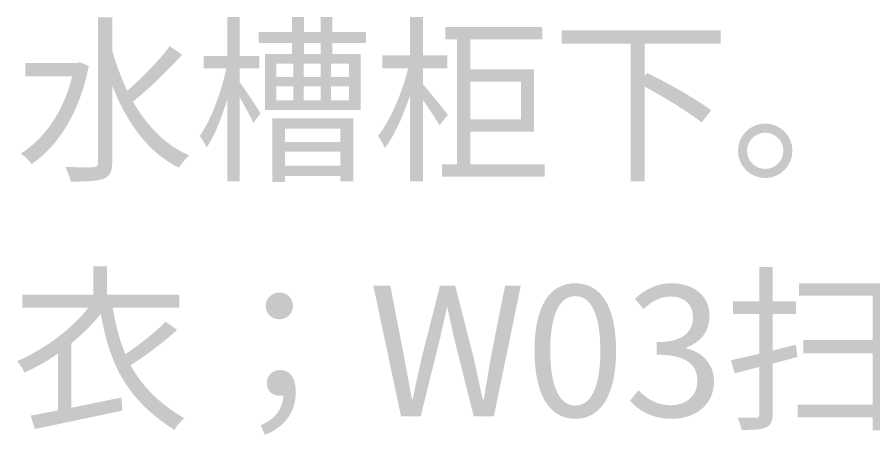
# Model space of a CAD drawing. Header units: millimetres. Extents: x -4600 to 229000, y -4300 to 19460.
# Drawn here: x 100495 to 101868, y 8565 to 9236 of the extents above; entities that cross this region are included whole.
import ezdxf

# ---------------------------------------------------------------- set-up
doc = ezdxf.new("R2010")
doc.units = ezdxf.units.MM
doc.header["$LTSCALE"] = 100
doc.layers.add('A-NOTE', color=7, linetype='Continuous', lineweight=18)

# ---------------------------------------------------------------- blocks, each defined once
blk = doc.blocks.new('A03_SHEET')
at = {"layer": 'A-NOTE'}
h = blk.add_hatch(color=256, dxfattribs=at)
edge = h.paths.add_edge_path()
edge.add_spline(control_points=[(20739.2, 9189.2), (20722.3, 9166.3), (20694.5, 9137.7), (20671, 9117.6)], knot_values=[0, 0, 0, 0, 1, 1, 1, 1], degree=3, periodic=0)
edge.add_spline(control_points=[(20671, 9117.6), (20661.3, 9138), (20653.2, 9160), (20646.9, 9182.7)], knot_values=[0, 0, 0, 0, 1, 1, 1, 1], degree=3, periodic=0)
edge.add_line((20646.9, 9182.7), (20646.9, 9235.1))
edge.add_line((20646.9, 9235.1), (20624.3, 9235.1))
edge.add_line((20624.3, 9235.1), (20624.3, 9002.4))
edge.add_spline(control_points=[(20624.3, 9002.4), (20624.3, 8997), (20622.3, 8995.3), (20616.6, 8995), (20610.8, 8994.7), (20592.5, 8994.7), (20571.6, 8995.3)], knot_values=[0, 0, 0, 0, 1, 1, 1, 2, 2, 2, 2], degree=3, periodic=0)
edge.add_spline(control_points=[(20571.6, 8995.3), (20575, 8989), (20579.3, 8978.1), (20580.5, 8971.8)], knot_values=[0, 0, 0, 0, 1, 1, 1, 1], degree=3, periodic=0)
edge.add_spline(control_points=[(20580.5, 8971.8), (20607.1, 8971.8), (20623.5, 8972.7), (20633.2, 8976.4)], knot_values=[0, 0, 0, 0, 1, 1, 1, 1], degree=3, periodic=0)
edge.add_spline(control_points=[(20633.2, 8976.4), (20642.9, 8980.4), (20646.9, 8987.3), (20646.9, 9002.4)], knot_values=[0, 0, 0, 0, 1, 1, 1, 1], degree=3, periodic=0)
edge.add_line((20646.9, 9002.4), (20646.9, 9125.9))
edge.add_spline(control_points=[(20646.9, 9125.9), (20669.9, 9066.9), (20704.2, 9018.5), (20753.8, 8994.1)], knot_values=[0, 0, 0, 0, 1, 1, 1, 1], degree=3, periodic=0)
edge.add_spline(control_points=[(20753.8, 8994.1), (20757.8, 9000.4), (20765, 9009.3), (20770.4, 9013.6)], knot_values=[0, 0, 0, 0, 1, 1, 1, 1], degree=3, periodic=0)
edge.add_spline(control_points=[(20770.4, 9013.6), (20732.3, 9030.2), (20702.5, 9061.5), (20680.2, 9100.1)], knot_values=[0, 0, 0, 0, 1, 1, 1, 1], degree=3, periodic=0)
edge.add_spline(control_points=[(20680.2, 9100.1), (20705.1, 9119.9), (20736, 9150), (20759, 9175.2)], knot_values=[0, 0, 0, 0, 1, 1, 1, 1], degree=3, periodic=0)
edge.add_line((20759, 9175.2), (20739.2, 9189.2))
h = blk.add_hatch(color=256, dxfattribs=at)
edge = h.paths.add_edge_path()
edge.add_line((20831.7, 9235.7), (20831.7, 9173.5))
edge.add_line((20831.7, 9173.5), (20793.3, 9173.5))
edge.add_line((20793.3, 9173.5), (20793.3, 9153.4))
edge.add_line((20793.3, 9153.4), (20829.7, 9153.4))
edge.add_spline(control_points=[(20829.7, 9153.4), (20821.7, 9114.5), (20804.5, 9069.2), (20787.3, 9045.1)], knot_values=[0, 0, 0, 0, 1, 1, 1, 1], degree=3, periodic=0)
edge.add_spline(control_points=[(20787.3, 9045.1), (20790.8, 9040.3), (20795.9, 9032), (20798.2, 9026.5)], knot_values=[0, 0, 0, 0, 1, 1, 1, 1], degree=3, periodic=0)
edge.add_spline(control_points=[(20798.2, 9026.5), (20810.8, 9044.8), (20822.6, 9074.4), (20831.7, 9105)], knot_values=[0, 0, 0, 0, 1, 1, 1, 1], degree=3, periodic=0)
edge.add_line((20831.7, 9105), (20831.7, 8972.4))
edge.add_line((20831.7, 8972.4), (20851.2, 8972.4))
edge.add_line((20851.2, 8972.4), (20851.2, 9107))
edge.add_spline(control_points=[(20851.2, 9107), (20859.5, 9092.7), (20869.3, 9074.9), (20873, 9065.8)], knot_values=[0, 0, 0, 0, 1, 1, 1, 1], degree=3, periodic=0)
edge.add_line((20873, 9065.8), (20884.7, 9081.5))
edge.add_spline(control_points=[(20884.7, 9081.5), (20879.9, 9089.3), (20858.7, 9121.6), (20851.2, 9131.4)], knot_values=[0, 0, 0, 0, 1, 1, 1, 1], degree=3, periodic=0)
edge.add_line((20851.2, 9131.4), (20851.2, 9153.4))
edge.add_line((20851.2, 9153.4), (20883, 9153.4))
edge.add_line((20883, 9153.4), (20883, 9173.5))
edge.add_line((20883, 9173.5), (20851.2, 9173.5))
edge.add_line((20851.2, 9173.5), (20851.2, 9235.7))
edge.add_line((20851.2, 9235.7), (20831.7, 9235.7))
h = blk.add_hatch(color=256, dxfattribs=at)
h.paths.add_polyline_path([(20981, 9235.7), (20981, 9211.9), (20954.1, 9211.9), (20954.1, 9235.7), (20935.2, 9235.7), (20935.2, 9211.9), (20881.9, 9211.9), (20881.9, 9194.4), (20935.2, 9194.4), (20935.2, 9176.4), (20891.9, 9176.4), (20891.9, 9086.7), (21045.2, 9086.7), (21045.2, 9176.4), (20999.9, 9176.4), (20999.9, 9194.4), (21053.8, 9194.4), (21053.8, 9211.9), (20999.9, 9211.9), (20999.9, 9235.7), (20981, 9235.7)])
h.paths.add_polyline_path([(20997.6, 9124.5), (21026.5, 9124.5), (21026.5, 9102.4), (20997.6, 9102.4), (20997.6, 9124.5)], flags=0)
h.paths.add_polyline_path([(20997.6, 9160.9), (21026.5, 9160.9), (21026.5, 9139.4), (20997.6, 9139.4), (20997.6, 9160.9)], flags=0)
h.paths.add_polyline_path([(20953.8, 9124.5), (20981.3, 9124.5), (20981.3, 9102.4), (20953.8, 9102.4), (20953.8, 9124.5)], flags=0)
h.paths.add_polyline_path([(20909.9, 9124.5), (20937.2, 9124.5), (20937.2, 9102.4), (20909.9, 9102.4), (20909.9, 9124.5)], flags=0)
h.paths.add_polyline_path([(20953.8, 9160.9), (20981.3, 9160.9), (20981.3, 9139.4), (20953.8, 9139.4), (20953.8, 9160.9)], flags=0)
h.paths.add_polyline_path([(20909.9, 9160.9), (20937.2, 9160.9), (20937.2, 9139.4), (20909.9, 9139.4), (20909.9, 9160.9)], flags=0)
h.paths.add_polyline_path([(20954.1, 9176.4), (20954.1, 9194.4), (20981, 9194.4), (20981, 9176.4), (20954.1, 9176.4)], flags=0)
h = blk.add_hatch(color=256, dxfattribs=at)
edge = h.paths.add_edge_path()
edge.add_line((21124.2, 9235.7), (21124.2, 9174.3))
edge.add_line((21124.2, 9174.3), (21079.8, 9174.3))
edge.add_line((21079.8, 9174.3), (21079.8, 9153.7))
edge.add_line((21079.8, 9153.7), (21121.4, 9153.7))
edge.add_spline(control_points=[(21121.4, 9153.7), (21111.9, 9114.2), (21092.4, 9069.2), (21073, 9045.1)], knot_values=[0, 0, 0, 0, 1, 1, 1, 1], degree=3, periodic=0)
edge.add_spline(control_points=[(21073, 9045.1), (21076.4, 9040), (21081.8, 9031.4), (21084.1, 9025.7)], knot_values=[0, 0, 0, 0, 1, 1, 1, 1], degree=3, periodic=0)
edge.add_spline(control_points=[(21084.1, 9025.7), (21099, 9045.1), (21113.4, 9077.2), (21124.2, 9109.9)], knot_values=[0, 0, 0, 0, 1, 1, 1, 1], degree=3, periodic=0)
edge.add_line((21124.2, 9109.9), (21124.2, 8972.4))
edge.add_line((21124.2, 8972.4), (21145.2, 8972.4))
edge.add_line((21145.2, 8972.4), (21145.2, 9102.4))
edge.add_spline(control_points=[(21145.2, 9102.4), (21155.2, 9088.4), (21166.6, 9070.9), (21171.5, 9061.8)], knot_values=[0, 0, 0, 0, 1, 1, 1, 1], degree=3, periodic=0)
edge.add_line((21171.5, 9061.8), (21185, 9078.9))
edge.add_spline(control_points=[(21185, 9078.9), (21179.2, 9087), (21154.3, 9117.3), (21145.2, 9127.6)], knot_values=[0, 0, 0, 0, 1, 1, 1, 1], degree=3, periodic=0)
edge.add_line((21145.2, 9127.6), (21145.2, 9153.7))
edge.add_line((21145.2, 9153.7), (21184.1, 9153.7))
edge.add_line((21184.1, 9153.7), (21184.1, 9174.3))
edge.add_line((21184.1, 9174.3), (21145.2, 9174.3))
edge.add_line((21145.2, 9174.3), (21145.2, 9235.7))
edge.add_line((21145.2, 9235.7), (21124.2, 9235.7))
h = blk.add_hatch(color=256, dxfattribs=at)
h.paths.add_polyline_path([(21175.8, 8999.3), (21175.8, 8979.5), (21340.3, 8979.5), (21340.3, 8999.3), (21221.1, 8999.3), (21221.1, 9052), (21323.1, 9052), (21323.1, 9152), (21221.1, 9152), (21221.1, 9200.1), (21336.5, 9200.1), (21336.5, 9219.9), (21181, 9219.9), (21181, 9200.1), (21199.6, 9200.1), (21199.6, 8999.3), (21175.8, 8999.3)])
h.paths.add_polyline_path([(21221.1, 9132.2), (21302.2, 9132.2), (21302.2, 9071.8), (21221.1, 9071.8), (21221.1, 9132.2)], flags=0)
h = blk.add_hatch(color=256, dxfattribs=at)
edge = h.paths.add_edge_path()
edge.add_line((21367.2, 9214.5), (21367.2, 9193))
edge.add_line((21367.2, 9193), (21477.8, 9193))
edge.add_line((21477.8, 9193), (21477.8, 8972.4))
edge.add_line((21477.8, 8972.4), (21500.4, 8972.4))
edge.add_line((21500.4, 8972.4), (21500.4, 9124.2))
edge.add_spline(control_points=[(21500.4, 9124.2), (21533.4, 9106.4), (21571.7, 9082.7), (21591.8, 9066.6)], knot_values=[0, 0, 0, 0, 1, 1, 1, 1], degree=3, periodic=0)
edge.add_line((21591.8, 9066.6), (21607, 9086.1))
edge.add_spline(control_points=[(21607, 9086.1), (21584.1, 9103.6), (21538.5, 9129.4), (21504.4, 9146)], knot_values=[0, 0, 0, 0, 1, 1, 1, 1], degree=3, periodic=0)
edge.add_line((21504.4, 9146), (21500.4, 9141.4))
edge.add_line((21500.4, 9141.4), (21500.4, 9193))
edge.add_line((21500.4, 9193), (21622.5, 9193))
edge.add_line((21622.5, 9193), (21622.5, 9214.5))
edge.add_line((21622.5, 9214.5), (21367.2, 9214.5))
h = blk.add_hatch(color=256, dxfattribs=at)
edge = h.paths.add_edge_path()
edge.add_line((20507.7, 9162.3), (20507.7, 9140.5))
edge.add_line((20507.7, 9140.5), (20582.8, 9140.5))
edge.add_spline(control_points=[(20582.8, 9140.5), (20568.4, 9083.2), (20538.1, 9040.3), (20500.3, 9016.8)], knot_values=[0, 0, 0, 0, 1, 1, 1, 1], degree=3, periodic=0)
edge.add_spline(control_points=[(20500.3, 9016.8), (20505.7, 9013.6), (20514, 9005), (20517.7, 8999.9)], knot_values=[0, 0, 0, 0, 1, 1, 1, 1], degree=3, periodic=0)
edge.add_spline(control_points=[(20517.7, 8999.9), (20559.8, 9028.2), (20594.8, 9082.1), (20609.4, 9157.4)], knot_values=[0, 0, 0, 0, 1, 1, 1, 1], degree=3, periodic=0)
edge.add_line((20609.4, 9157.4), (20594.8, 9163.2))
edge.add_line((20594.8, 9163.2), (20590.8, 9162.3))
edge.add_line((20590.8, 9162.3), (20507.7, 9162.3))
h = blk.add_hatch(color=256, dxfattribs=at)
h.paths.add_polyline_path([(20903.4, 9073.5), (20903.4, 8971.2), (20923.7, 8971.2), (20923.7, 8981), (21012.8, 8981), (21012.8, 8972.4), (21033.7, 8972.4), (21033.7, 9073.5), (20903.4, 9073.5)])
h.paths.add_polyline_path([(20923.7, 9019.6), (21012.8, 9019.6), (21012.8, 8997.6), (20923.7, 8997.6), (20923.7, 9019.6)], flags=0)
h.paths.add_polyline_path([(20923.7, 9035.4), (20923.7, 9056.6), (21012.8, 9056.6), (21012.8, 9035.4), (20923.7, 9035.4)], flags=0)
h = blk.add_hatch(color=256, dxfattribs=at)
edge = h.paths.add_edge_path()
edge.add_spline(control_points=[(21693.5, 9064.9), (21669.7, 9064.9), (21650, 9045.4), (21650, 9021.4), (21650, 8997), (21669.7, 8977.5), (21693.5, 8977.5), (21717.9, 8977.5), (21737.3, 8997), (21737.3, 9021.4), (21737.3, 9045.4), (21717.9, 9064.9), (21693.5, 9064.9)], knot_values=[0, 0, 0, 0, 1, 1, 1, 2, 2, 2, 3, 3, 3, 4, 4, 4, 4], degree=3, periodic=0)
edge = h.paths.add_edge_path(flags=0)
edge.add_spline(control_points=[(21693.5, 8992.1), (21677.7, 8992.1), (21664.6, 9005), (21664.6, 9021.4), (21664.6, 9037.1), (21677.7, 9050.3), (21693.5, 9050.3), (21709.8, 9050.3), (21722.7, 9037.1), (21722.7, 9021.4), (21722.7, 9005), (21709.8, 8992.1), (21693.5, 8992.1)], knot_values=[0, 0, 0, 0, 1, 1, 1, 2, 2, 2, 3, 3, 3, 4, 4, 4, 4], degree=3, periodic=0)
h = blk.add_hatch(color=256, dxfattribs=at)
edge = h.paths.add_edge_path()
edge.add_line((20616.6, 8835.7), (20616.6, 8790.4))
edge.add_line((20616.6, 8790.4), (20502.6, 8790.4))
edge.add_line((20502.6, 8790.4), (20502.6, 8769.8))
edge.add_line((20502.6, 8769.8), (20608.8, 8769.8))
edge.add_spline(control_points=[(20608.8, 8769.8), (20582.8, 8735.7), (20539.2, 8703.3), (20494.5, 8683.8)], knot_values=[0, 0, 0, 0, 1, 1, 1, 1], degree=3, periodic=0)
edge.add_spline(control_points=[(20494.5, 8683.8), (20498, 8679.5), (20504, 8670.9), (20506.3, 8665.5)], knot_values=[0, 0, 0, 0, 1, 1, 1, 1], degree=3, periodic=0)
edge.add_spline(control_points=[(20506.3, 8665.5), (20524.9, 8673.8), (20542.9, 8684.1), (20559.8, 8695.8)], knot_values=[0, 0, 0, 0, 1, 1, 1, 1], degree=3, periodic=0)
edge.add_line((20559.8, 8695.8), (20559.8, 8604.7))
edge.add_line((20559.8, 8604.7), (20516.3, 8596.4))
edge.add_line((20516.3, 8596.4), (20522.9, 8574.9))
edge.add_spline(control_points=[(20522.9, 8574.9), (20560.1, 8582.7), (20613.7, 8593.9), (20663.3, 8604.5)], knot_values=[0, 0, 0, 0, 1, 1, 1, 1], degree=3, periodic=0)
edge.add_line((20663.3, 8604.5), (20661.6, 8625.4))
edge.add_line((20661.6, 8625.4), (20581.3, 8609))
edge.add_line((20581.3, 8609), (20581.3, 8712.2))
edge.add_spline(control_points=[(20581.3, 8712.2), (20599.1, 8726.8), (20615.1, 8742.8), (20628.6, 8759.7)], knot_values=[0, 0, 0, 0, 1, 1, 1, 1], degree=3, periodic=0)
edge.add_spline(control_points=[(20628.6, 8759.7), (20642.9, 8677.8), (20670.4, 8621.9), (20746.9, 8573.2)], knot_values=[0, 0, 0, 0, 1, 1, 1, 1], degree=3, periodic=0)
edge.add_spline(control_points=[(20746.9, 8573.2), (20749.8, 8579.8), (20757, 8587.8), (20762.7, 8592.1)], knot_values=[0, 0, 0, 0, 1, 1, 1, 1], degree=3, periodic=0)
edge.add_spline(control_points=[(20762.7, 8592.1), (20721.1, 8616.5), (20694.5, 8644), (20676.5, 8677.2)], knot_values=[0, 0, 0, 0, 1, 1, 1, 1], degree=3, periodic=0)
edge.add_spline(control_points=[(20676.5, 8677.2), (20699.9, 8692.4), (20729.5, 8713.9), (20750.9, 8733.9)], knot_values=[0, 0, 0, 0, 1, 1, 1, 1], degree=3, periodic=0)
edge.add_line((20750.9, 8733.9), (20732.6, 8747.1))
edge.add_spline(control_points=[(20732.6, 8747.1), (20716.3, 8730.5), (20690.5, 8709.9), (20668.1, 8695)], knot_values=[0, 0, 0, 0, 1, 1, 1, 1], degree=3, periodic=0)
edge.add_spline(control_points=[(20668.1, 8695), (20658.7, 8717), (20652.4, 8741.7), (20647.8, 8769.8)], knot_values=[0, 0, 0, 0, 1, 1, 1, 1], degree=3, periodic=0)
edge.add_line((20647.8, 8769.8), (20754.4, 8769.8))
edge.add_line((20754.4, 8769.8), (20754.4, 8790.4))
edge.add_line((20754.4, 8790.4), (20638.6, 8790.4))
edge.add_line((20638.6, 8790.4), (20638.6, 8835.7))
edge.add_line((20638.6, 8835.7), (20616.6, 8835.7))
h = blk.add_hatch(color=256, dxfattribs=at)
edge = h.paths.add_edge_path()
edge.add_line((21684.3, 8834.8), (21684.3, 8779.5))
edge.add_line((21684.3, 8779.5), (21642.2, 8779.5))
edge.add_line((21642.2, 8779.5), (21642.2, 8759.4))
edge.add_line((21642.2, 8759.4), (21684.3, 8759.4))
edge.add_line((21684.3, 8759.4), (21684.3, 8695.6))
edge.add_line((21684.3, 8695.6), (21638.5, 8685.2))
edge.add_line((21638.5, 8685.2), (21644.8, 8664.3))
edge.add_line((21644.8, 8664.3), (21684.3, 8674.4))
edge.add_line((21684.3, 8674.4), (21684.3, 8598.4))
edge.add_spline(control_points=[(21684.3, 8598.4), (21684.3, 8594.4), (21682.9, 8593.3), (21678.9, 8593)], knot_values=[0, 0, 0, 0, 1, 1, 1, 1], degree=3, periodic=0)
edge.add_spline(control_points=[(21678.9, 8593), (21675.2, 8593), (21662.6, 8593), (21649.1, 8593.3)], knot_values=[0, 0, 0, 0, 1, 1, 1, 1], degree=3, periodic=0)
edge.add_spline(control_points=[(21649.1, 8593.3), (21652, 8587.8), (21655.1, 8579), (21655.7, 8573.5)], knot_values=[0, 0, 0, 0, 1, 1, 1, 1], degree=3, periodic=0)
edge.add_spline(control_points=[(21655.7, 8573.5), (21675.5, 8573.5), (21687.5, 8573.8), (21694.9, 8577.5)], knot_values=[0, 0, 0, 0, 1, 1, 1, 1], degree=3, periodic=0)
edge.add_spline(control_points=[(21694.9, 8577.5), (21702.4, 8580.7), (21705.5, 8586.4), (21705.5, 8598.7)], knot_values=[0, 0, 0, 0, 1, 1, 1, 1], degree=3, periodic=0)
edge.add_line((21705.5, 8598.7), (21705.5, 8679.8))
edge.add_line((21705.5, 8679.8), (21745.4, 8690.4))
edge.add_line((21745.4, 8690.4), (21742.8, 8710.2))
edge.add_line((21742.8, 8710.2), (21705.5, 8700.7))
edge.add_line((21705.5, 8700.7), (21705.5, 8759.4))
edge.add_line((21705.5, 8759.4), (21743.1, 8759.4))
edge.add_line((21743.1, 8759.4), (21743.1, 8779.5))
edge.add_line((21743.1, 8779.5), (21705.5, 8779.5))
edge.add_line((21705.5, 8779.5), (21705.5, 8834.8))
edge.add_line((21705.5, 8834.8), (21684.3, 8834.8))
h = blk.add_hatch(color=256, dxfattribs=at)
edge = h.paths.add_edge_path()
edge.add_line((21109.9, 8595), (21141.4, 8595))
edge.add_line((21141.4, 8595), (21172.7, 8721.6))
edge.add_spline(control_points=[(21172.7, 8721.6), (21176.1, 8738.2), (21180.1, 8753.4), (21183.3, 8769.5)], knot_values=[0, 0, 0, 0, 1, 1, 1, 1], degree=3, periodic=0)
edge.add_line((21183.3, 8769.5), (21184.4, 8769.5))
edge.add_spline(control_points=[(21184.4, 8769.5), (21187.8, 8753.4), (21191, 8738.2), (21194.7, 8721.6)], knot_values=[0, 0, 0, 0, 1, 1, 1, 1], degree=3, periodic=0)
edge.add_line((21194.7, 8721.6), (21226.5, 8595))
edge.add_line((21226.5, 8595), (21258.6, 8595))
edge.add_line((21258.6, 8595), (21301.9, 8805))
edge.add_line((21301.9, 8805), (21276.7, 8805))
edge.add_line((21276.7, 8805), (21254, 8690.7))
edge.add_spline(control_points=[(21254, 8690.7), (21250.3, 8668.1), (21246.3, 8645.4), (21242.6, 8622.5)], knot_values=[0, 0, 0, 0, 1, 1, 1, 1], degree=3, periodic=0)
edge.add_line((21242.6, 8622.5), (21240.8, 8622.5))
edge.add_spline(control_points=[(21240.8, 8622.5), (21235.7, 8645.4), (21231.1, 8668.3), (21225.9, 8690.7)], knot_values=[0, 0, 0, 0, 1, 1, 1, 1], degree=3, periodic=0)
edge.add_line((21225.9, 8690.7), (21196.7, 8805))
edge.add_line((21196.7, 8805), (21172.4, 8805))
edge.add_line((21172.4, 8805), (21143.4, 8690.7))
edge.add_spline(control_points=[(21143.4, 8690.7), (21138.3, 8668.1), (21133.1, 8645.4), (21128.5, 8622.5)], knot_values=[0, 0, 0, 0, 1, 1, 1, 1], degree=3, periodic=0)
edge.add_line((21128.5, 8622.5), (21127.4, 8622.5))
edge.add_spline(control_points=[(21127.4, 8622.5), (21123.1, 8645.4), (21119.1, 8668.1), (21114.8, 8690.7)], knot_values=[0, 0, 0, 0, 1, 1, 1, 1], degree=3, periodic=0)
edge.add_line((21114.8, 8690.7), (21092.7, 8805))
edge.add_line((21092.7, 8805), (21065.5, 8805))
edge.add_line((21065.5, 8805), (21109.9, 8595))
h = blk.add_hatch(color=256, dxfattribs=at)
edge = h.paths.add_edge_path()
edge.add_spline(control_points=[(21389.2, 8591.3), (21429.1, 8591.3), (21454.6, 8627.4), (21454.6, 8700.7), (21454.6, 8773.5), (21429.1, 8808.7), (21389.2, 8808.7), (21349.1, 8808.7), (21323.9, 8773.5), (21323.9, 8700.7), (21323.9, 8627.4), (21349.1, 8591.3), (21389.2, 8591.3)], knot_values=[0, 0, 0, 0, 1, 1, 1, 2, 2, 2, 3, 3, 3, 4, 4, 4, 4], degree=3, periodic=0)
edge = h.paths.add_edge_path(flags=0)
edge.add_spline(control_points=[(21389.2, 8612.5), (21365.5, 8612.5), (21349.1, 8639.1), (21349.1, 8700.7), (21349.1, 8762), (21365.5, 8788.1), (21389.2, 8788.1), (21413, 8788.1), (21429.4, 8762), (21429.4, 8700.7), (21429.4, 8639.1), (21413, 8612.5), (21389.2, 8612.5)], knot_values=[0, 0, 0, 0, 1, 1, 1, 2, 2, 2, 3, 3, 3, 4, 4, 4, 4], degree=3, periodic=0)
h = blk.add_hatch(color=256, dxfattribs=at)
edge = h.paths.add_edge_path()
edge.add_spline(control_points=[(21544, 8591.3), (21581.5, 8591.3), (21611.6, 8613.6), (21611.6, 8651.2), (21611.6, 8680.1), (21591.8, 8698.4), (21567.2, 8704.4)], knot_values=[0, 0, 0, 0, 1, 1, 1, 2, 2, 2, 2], degree=3, periodic=0)
edge.add_line((21567.2, 8704.4), (21567.2, 8705.9))
edge.add_spline(control_points=[(21567.2, 8705.9), (21589.5, 8713.6), (21604.4, 8730.8), (21604.4, 8756.3), (21604.4, 8789.5), (21578.6, 8808.7), (21543.1, 8808.7), (21519, 8808.7), (21500.4, 8798.1), (21484.7, 8783.8)], knot_values=[0, 0, 0, 0, 1, 1, 1, 2, 2, 2, 3, 3, 3, 3], degree=3, periodic=0)
edge.add_line((21484.7, 8783.8), (21498.7, 8767.2))
edge.add_spline(control_points=[(21498.7, 8767.2), (21510.7, 8779.2), (21525.3, 8787.5), (21542.2, 8787.5), (21564.3, 8787.5), (21577.8, 8774.3), (21577.8, 8754.3), (21577.8, 8731.7), (21563.2, 8714.2), (21519.6, 8714.2)], knot_values=[0, 0, 0, 0, 1, 1, 1, 2, 2, 2, 3, 3, 3, 3], degree=3, periodic=0)
edge.add_line((21519.6, 8714.2), (21519.6, 8694.1))
edge.add_spline(control_points=[(21519.6, 8694.1), (21568.3, 8694.1), (21584.9, 8677.5), (21584.9, 8652), (21584.9, 8627.9), (21567.4, 8613), (21542.2, 8613), (21518.5, 8613), (21502.7, 8624.5), (21490.4, 8637.1)], knot_values=[0, 0, 0, 0, 1, 1, 1, 2, 2, 2, 3, 3, 3, 3], degree=3, periodic=0)
edge.add_line((21490.4, 8637.1), (21476.9, 8620.2))
edge.add_spline(control_points=[(21476.9, 8620.2), (21490.7, 8605), (21511.3, 8591.3), (21544, 8591.3)], knot_values=[0, 0, 0, 0, 1, 1, 1, 1], degree=3, periodic=0)
blk.add_hatch(color=256, dxfattribs=at).paths.add_polyline_path([(21747.9, 8808.7), (21747.9, 8788.7), (21866, 8788.7), (21866, 8717.6), (21754.8, 8717.6), (21754.8, 8696.1), (21866, 8696.1), (21866, 8614.2), (21745.9, 8614.2), (21745.9, 8593.9), (21866, 8593.9), (21866, 8572.9), (21886.6, 8572.9), (21886.6, 8808.7), (21747.9, 8808.7)])
h = blk.add_hatch(color=256, dxfattribs=at)
edge = h.paths.add_edge_path()
edge.add_spline(control_points=[(20914.8, 8750.9), (20926.3, 8750.9), (20936.6, 8759.2), (20936.6, 8772.3), (20936.6, 8785.5), (20926.3, 8793.8), (20914.8, 8793.8), (20903.4, 8793.8), (20893, 8785.5), (20893, 8772.3), (20893, 8759.2), (20903.4, 8750.9), (20914.8, 8750.9)], knot_values=[0, 0, 0, 0, 1, 1, 1, 2, 2, 2, 3, 3, 3, 4, 4, 4, 4], degree=3, periodic=0)
h = blk.add_hatch(color=256, dxfattribs=at)
edge = h.paths.add_edge_path()
edge.add_spline(control_points=[(20891.6, 8565.5), (20922.3, 8577.2), (20941.2, 8601.3), (20941.2, 8634.5), (20941.2, 8656), (20932.3, 8669.5), (20916.5, 8669.5), (20905.1, 8669.5), (20894.8, 8662.3), (20894.8, 8648.9), (20894.8, 8635.1), (20904.5, 8628.2), (20916.2, 8628.2)], knot_values=[0, 0, 0, 0, 1, 1, 1, 2, 2, 2, 3, 3, 3, 4, 4, 4, 4], degree=3, periodic=0)
edge.add_line((20916.2, 8628.2), (20921.4, 8628.8))
edge.add_spline(control_points=[(20921.4, 8628.8), (20920.5, 8606.5), (20908.2, 8591.3), (20885, 8580.7)], knot_values=[0, 0, 0, 0, 1, 1, 1, 1], degree=3, periodic=0)
edge.add_line((20885, 8580.7), (20891.6, 8565.5))

msp = doc.modelspace()

# ---------------------------------------------------------------- block references
msp.add_blockref('A03_SHEET', (80000, 0))

doc.saveas('drawing.dxf')
